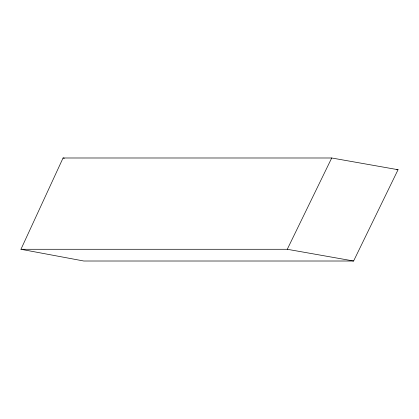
<?xml version="1.0" encoding="UTF-8"?>
<svg xmlns="http://www.w3.org/2000/svg" width="419" height="419" viewBox="0 0 419 419"><rect width="100%" height="100%" fill="white"/><g stroke="black" fill="none" stroke-linecap="round" stroke-linejoin="round"><path stroke-width="0.63" d="M20.95 249.284L63.06 157.989L331.717 157.989L398.05 169.716L353.605 261.011L83.805 261.011L20.95 249.284L287.272 249.284L353.605 261.011M287.272 249.284L331.717 157.989M396.741 169.716L398.05 169.716M63.06 157.989L64.343 158.23"/></g></svg>
